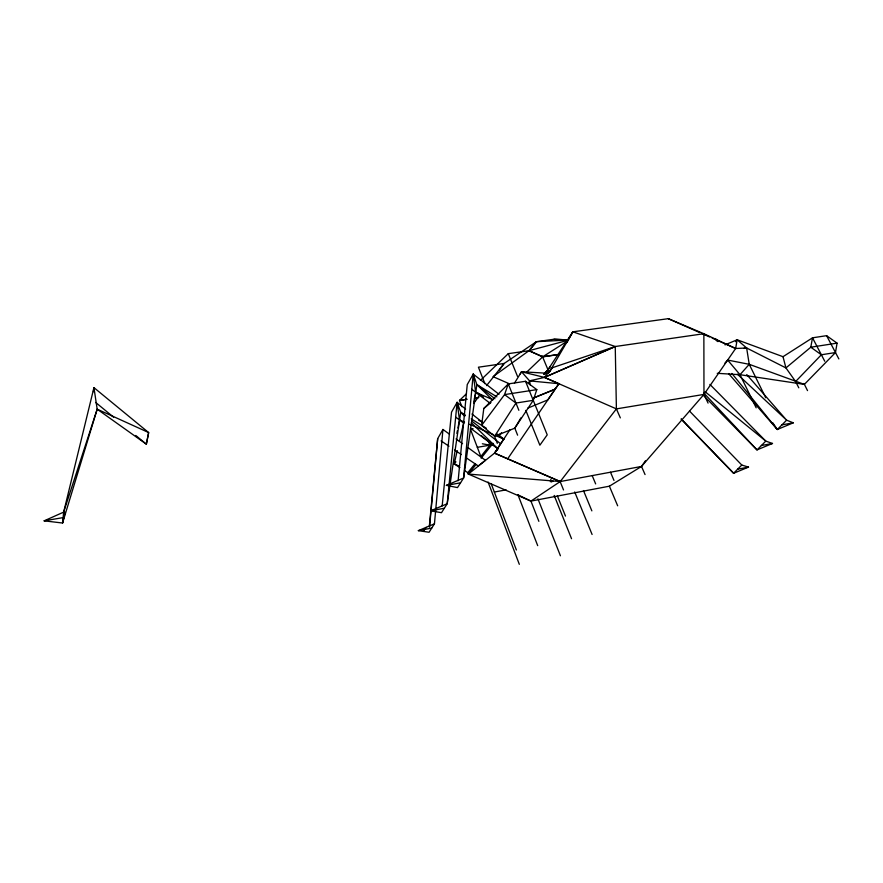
<?xml version="1.0" encoding="UTF-8"?>
<svg xmlns="http://www.w3.org/2000/svg" width="883" height="883" viewBox="0 0 883 883"><rect width="100%" height="100%" fill="white"/><g stroke="black" fill="none" stroke-linecap="round" stroke-linejoin="round"><path stroke-width="1.32" d="M490.12 442.582L489.966 445.164L480.827 456.511L470.429 429.171L473.089 428.741M434.447 523.829L418.354 530.65L429.072 532.261L434.447 523.829L442.946 429.447L449.48 434.193M429.568 526.831L437.692 438.63L442.946 429.447M499.005 394.304L473.211 374.094L463.619 477.99L457.493 487.593L446.39 485.374L463.619 477.99L476.864 384.602L473.211 374.094L467.239 384.591L458.145 480.727M429.293 526.798L437.692 438.63M465.595 409.017L457.118 402.339L447.206 503.74L441.5 512.692L430.617 510.816L447.206 503.74L460.738 412.339L457.118 402.339L451.533 412.14L442.173 505.893M489.138 444.844L489.568 440.76M93.443 391.688L93.94 387.637L148.631 432.582L146.346 444.171L97.185 409.182L93.94 387.637L63.653 512.129L62.561 523.023L44.15 520.838L63.653 512.129L97.185 409.182L148.686 432.571L146.346 444.171L135.783 435.474M481.621 425.374L483.796 408.509L508.277 383.906L525.528 381.29L536.798 389.624L533.277 400.308L514.822 428.156L494.579 436.29L481.621 425.374L504.568 394.613L508.277 383.906L518.851 410.286M717.239 373.31L740.009 374.701L804.358 384.392L835.484 352.549L837.062 343.145L826.587 335.672L812.515 337.814L783.011 356.699L737.15 339.778L724.998 344.878M464.403 470.496L467.802 472.681L468.354 474.072L530.937 501.103L609.391 486.191L641.511 466.445L703.972 394.414L735.649 348.487L737.15 339.778L746.643 347.99L785.936 367.924L795.605 381.544L798.795 387.825M473.862 401.721L475.65 392.328L473.211 374.094M456.875 433.376L457.394 430.683M457.924 428.001L459.48 419.933L457.118 402.339M457.273 450.606L454.204 463.906L459.866 467.571M459.425 441.29L463.73 422.648M65.165 512.306L62.561 523.023L97.185 409.182M528.531 383.41L529.59 380.893L544.425 377.394L615.252 346.522L703.861 333.719L735.649 348.487L746.643 347.99L749.237 364.315L765.716 397.725M566.897 342.571L572.868 331.82L668.299 318.675L703.861 333.719L703.972 394.414L708.067 403.101M520.153 373.939L521.522 371.754L544.425 377.394L615.252 346.522L552.206 367.781L549.27 372.218L572.868 331.82L615.252 346.522L616.4 408.884L620.33 417.88M520.904 417.869L514.822 428.156L517.604 435.176M514.436 383.222L521.522 371.754L548.52 373.321M423.564 531.434L426.125 527.361M533.277 400.308L515.948 403.045L494.579 436.29L496.632 434.48M545.109 374.116L572.868 331.82M497.394 434.083L503.751 439.094L497.582 448.509L470.363 428.1M509.988 429.69L494.524 453.134L468.354 474.072L560.241 481.544L616.4 408.884L703.972 394.414M507.67 458.829L558.884 383.708L544.425 377.394L552.206 367.781M497.791 449.039L494.524 453.134L560.131 481.566L641.511 466.445L645.451 460.805M499.458 370.032L504.105 363.487L536.489 341.677L567.813 340.043M473.652 403.487L480.12 394.535M486.577 385.595L504.105 363.487L478.42 367.207L484.888 383.697M544.116 374.381L546.522 371.368L544.06 374.403M497.946 448.862L494.524 453.134L560.241 481.544L530.937 501.103L517.835 494.811M467.802 472.681L475.131 463.586M468.354 474.072L476.025 464.535M481.136 458.178L493.067 443.343M499.027 435.926L501.588 432.747M544.381 374.105L550.286 366.776M455.915 461.82L454.204 463.906L459.248 466.092M536.489 341.677L528.983 350.706L493.045 376.655L509.612 383.895M735.506 341.71L737.15 339.778M756.168 407.825L740.009 374.701L749.237 364.315L804.358 384.392M724.943 363.101L727.658 360.065L749.237 364.315M491.743 443.222L489.966 445.164L482.35 443.774M498.851 435.474L500.628 433.531M795.605 381.544L821.367 354.778L835.484 352.549M733.53 473.321L741.797 465.043L748.508 467.107L733.53 473.321L681.201 419.083M731.897 373.443L777.316 429.502L786.621 420.187L793.276 422.825L777.316 429.502L728.585 373.564M466.467 393.752L459.491 400.441L461.864 406.688M480.407 380.385L508.288 353.653L529.877 350.595M526.842 371.986L542.78 356.754L559.038 354.425M483.796 408.509L490.992 402.493M566.864 341.445L542.592 356.864L528.983 350.706L536.467 341.699L554.027 339.238L567.802 339.9M807.526 390.617L803.96 383.476M705.197 391.798L765.804 441.103L772.493 443.465L757.007 449.911L703.034 394.955M527.824 408.123L547.824 399.889L558.851 383.708L529.59 380.893L521.522 371.754M567.879 340.319L528.983 350.706L542.78 356.754L542.449 355.959M418.354 530.65L431.743 528.067M737.636 469.204L748.508 467.107M430.617 510.816L444.337 508.244M494.348 492.03L506.091 489.855M550.286 481.676L552.968 481.18M761.378 445.529L772.493 443.465M446.39 485.374L460.54 482.824M781.941 424.866L793.276 422.825M44.15 520.838L63.101 517.615M477.328 447.317L490.782 445.032M466.268 399.392L459.491 400.441L467.217 399.271M474.403 398.134L478.465 397.516M536.798 389.624L504.568 394.613L515.948 403.045M837.062 343.145L810.793 347.218L785.936 367.924L783.011 356.699M532.118 380.507L529.59 380.893L530.241 384.944M743.939 348.399L746.643 347.99M474.944 398.112L478.807 397.527M559.127 354.414L542.592 356.864L548.343 370.617M554.016 339.249L567.912 339.911M471.82 389.215L475.65 392.328L493.045 399.767M455.672 417.107L459.48 419.933L464.546 422.118M469.613 424.315L493.663 434.712M496.202 435.805L503.796 439.094M478.818 420.418L482.427 421.986M544.458 377.394L616.4 408.884M668.299 318.675L699.645 332.549M702.151 333.653L709.667 336.986M712.173 338.101L720.958 341.986M722.206 342.538L735.649 348.487M492.493 399.966L476.864 384.591L496.875 396.853M460.749 412.339L465.396 415.231M471.213 418.851L486.323 428.244M496.787 434.756L503.751 439.094M441.081 440.904L448.972 446.213M454.613 450.01L461.379 454.568M465.893 457.604L478.288 465.959L485.407 460.264L467.99 447.626M821.367 354.778L810.793 347.218L812.515 337.814L824.722 361.202M456.014 438.939L462.549 443.674M459.48 419.933L463.84 423.2M475.65 392.328L489.844 403.067M476.864 384.591L494.899 398.741M478.089 393.101L483.509 397.361M471.952 414.028L482.56 422.383M465.054 415.738L460.738 412.328L464.613 416.136M471.522 420.838L500.65 443.829M481.522 435.816L497.582 448.509L471.401 422.802M95.64 402.427L113.598 417.206M737.415 374.215L786.621 420.187L746.742 374.58M709.899 384.414L765.804 441.103L757.007 449.911L703.883 393.112M689.502 411.059L741.797 465.043M681.246 419.061L733.718 473.2M717.923 341.633L715.263 338.586L716.819 340.86M727.658 360.065L740.009 374.701M772.669 422.681L777.316 429.502M826.587 335.672L838.85 358.928M497.306 443.321L494.403 435.838M641.511 466.445L645.054 474.579M610.495 472.206L613.983 480.44M609.391 486.191L617.659 505.793M592.184 475.617L595.65 483.906M583.475 490.562L591.853 510.871M574.701 491.963L592.096 534.491M525.528 381.29L547.228 434.844L539.866 445.209L525.827 410.385M508.288 353.653L517.548 376.489M560.098 481.489L563.531 489.966M550.738 479.403L551.754 481.93M557.35 495.838L565.484 516.08M554.182 495.429L571.544 538.707M537.935 498.829L560.418 555.771M530.937 501.103L538.862 521.334M517.913 494.701L537.692 545.639M491.202 483.774L516.4 549.999M488.089 482.041L519.314 564.325M555.153 389.182L533.663 397.924L555.131 389.182"/></g></svg>
